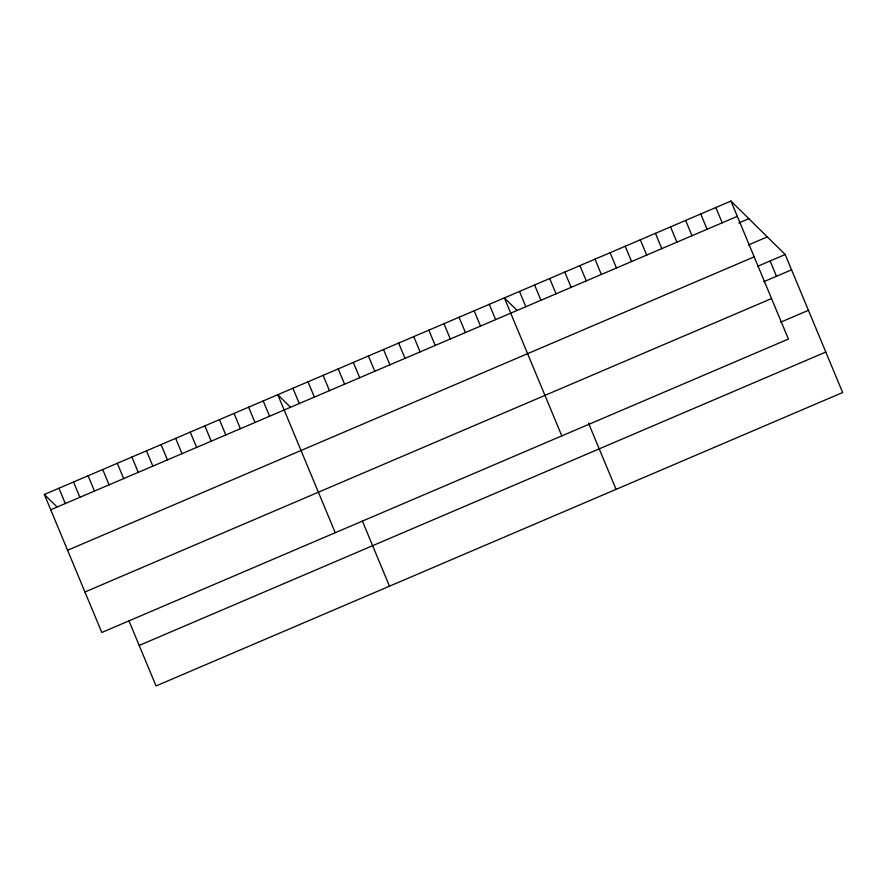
<?xml version="1.0" encoding="UTF-8"?>
<svg xmlns="http://www.w3.org/2000/svg" width="887" height="887" viewBox="0 0 887 887"><rect width="100%" height="100%" fill="white"/><g stroke="black" fill="none" stroke-linecap="round" stroke-linejoin="round"><path stroke-width="1.33" d="M730.955 201.061L788.399 339.056L101.794 632.475L44.35 494.469L730.955 201.061L785.206 254.525L842.65 392.531L156.045 685.939L128.981 620.911M50.714 509.77L737.319 216.35M738.782 223.003L748.85 218.701M748.417 244.956L767.299 236.884M67.578 550.262L754.172 256.853M757.509 266.366L785.206 254.525M763.884 281.656L791.57 269.825M84.941 591.984L771.535 298.564M780.737 322.147L808.423 310.317M139.192 645.448L825.797 352.039M516.91 310.239L504.37 297.888L561.815 435.883M290.326 407.066L277.797 394.715L335.242 532.71M44.35 494.469L56.879 506.821M770.104 260.978L776.469 276.278M715.842 207.514L722.218 222.814M700.741 213.967L707.105 229.267M685.629 220.419L692.004 235.72M670.528 226.884L676.892 242.173M655.426 233.336L661.791 248.626M640.314 239.789L646.69 255.09M625.213 246.242L631.577 261.543M610.112 252.695L616.476 267.996M595 259.159L601.375 274.449M579.898 265.612L586.263 280.902M564.797 272.065L571.161 287.366M549.685 278.518L556.06 293.819M534.584 284.971L540.948 300.272M588.491 423.099L616.077 489.358M519.472 291.424L525.847 306.725M489.269 304.341L495.633 319.642M474.157 310.794L480.532 326.094M459.056 317.247L465.42 332.547M443.955 323.7L450.319 339M428.842 330.164L435.218 345.453M413.741 336.616L420.105 351.917M398.64 343.069L405.004 358.37M383.528 349.522L389.903 364.823M368.427 355.975L374.791 371.276M353.325 362.439L359.69 377.729M338.213 368.892L344.577 384.182M323.112 375.345L329.476 390.646M308 381.798L314.375 397.099M362.428 521.146L389.493 586.185M292.898 388.251L299.263 403.552M263.206 400.946L269.57 416.247M248.615 407.177L254.979 422.478M234.024 413.42L240.388 428.709M219.433 419.651L225.797 434.952M204.842 425.882L211.206 441.183M190.25 432.124L196.615 447.414M175.659 438.355L182.035 453.656M161.068 444.587L167.443 459.887M146.477 450.829L152.852 466.118M131.897 457.06L138.261 472.361M117.306 463.291L123.67 478.592M102.715 469.533L109.079 484.823M88.123 475.765L94.488 491.065M73.532 481.996L79.897 497.297M58.941 488.238L65.305 503.528"/></g></svg>
